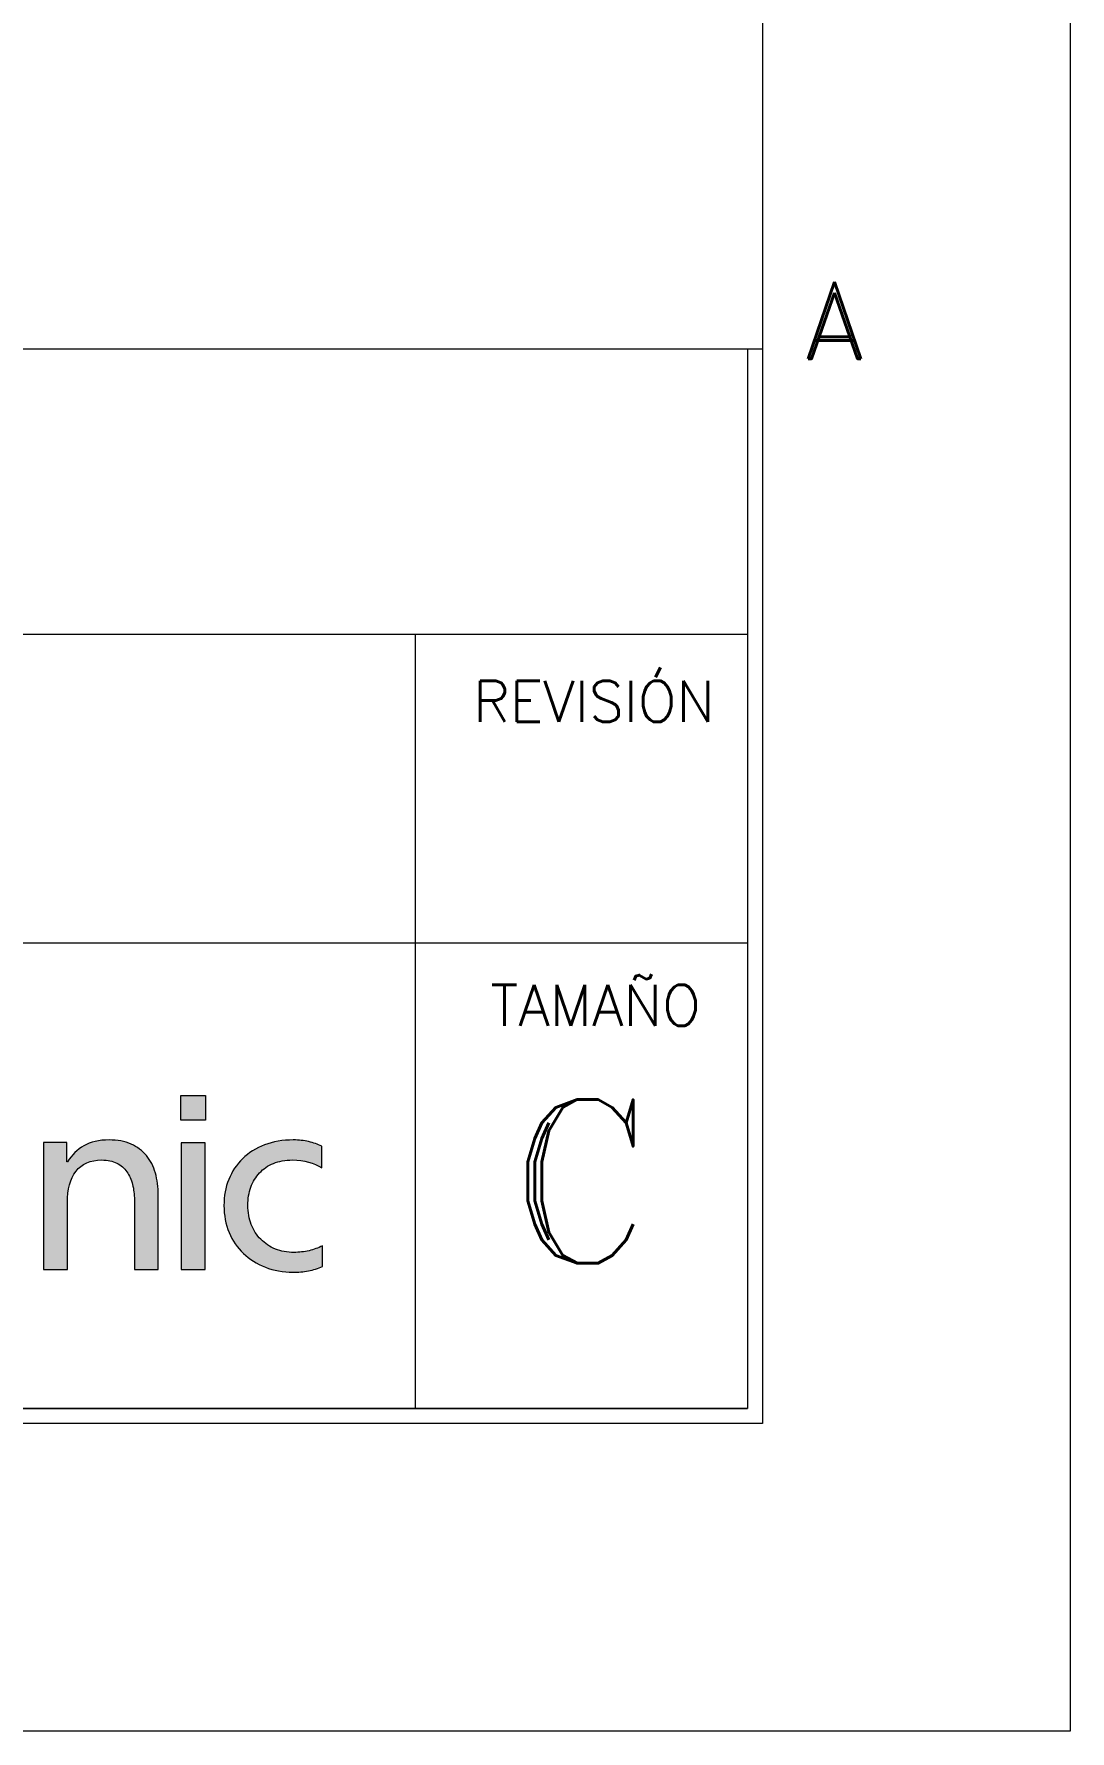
# Model space of a CAD drawing. Header units: millimetres. Extents: x 0 to 560, y 0 to 432.
# Drawn here: x 526.3 to 560, y 0 to 55.2 of the extents above; entities that cross this region are included whole.
import ezdxf
from ezdxf.enums import TextEntityAlignment as Align

# ---------------------------------------------------------------- set-up
doc = ezdxf.new("R2010")
doc.units = ezdxf.units.MM
doc.layers.add('ACOT', color=7, linetype='Continuous')
doc.layers.add('Capa 1', color=7, linetype='Continuous')
doc.styles.add('ROMAND', font='romand', dxfattribs={"height": 0.125})
doc.styles.add('ROMANS', font='romans', dxfattribs={"height": 0.125})
doc.styles.add('ROMANT', font='romant', dxfattribs={"height": 0.25})

msp = doc.modelspace()

# ---------------------------------------------------------------- hatches: boundary and pattern name
at = {"lineweight": 18}
h = msp.add_hatch(color=0, dxfattribs=at)
h.dxf.hatch_style = 1
edge = h.paths.add_edge_path()
edge.add_spline(control_points=[(526.622, 17.82), (526.622, 17.095), (526.622, 16.224), (526.622, 15.644)], knot_values=[20.249985, 20.249985, 20.249985, 20.249985, 20.624977, 20.624977, 20.624977, 20.624977], degree=3, periodic=0)
edge.add_spline(control_points=[(526.622, 15.644), (526.622, 15.499), (526.622, 15.372), (526.622, 15.27)], knot_values=[20.156237, 20.156237, 20.156237, 20.156237, 20.249985, 20.249985, 20.249985, 20.249985], degree=3, periodic=0)
edge.add_spline(control_points=[(526.622, 15.27), (526.622, 15.168), (526.622, 15.091), (526.622, 15.046)], knot_values=[20.062489, 20.062489, 20.062489, 20.062489, 20.156237, 20.156237, 20.156237, 20.156237], degree=3, periodic=0)
edge.add_spline(control_points=[(526.622, 15), (526.622, 15), (526.622, 15), (526.622, 15), (526.622, 15), (526.622, 15), (526.622, 15)], knot_values=[19.998037, 19.998037, 19.998037, 19.998037, 20.000468, 20.000468, 20.000468, 20.002431, 20.002431, 20.002431, 20.002431], degree=3, periodic=0)
edge.add_spline(control_points=[(526.636, 15), (526.641, 15), (526.648, 15), (526.656, 15)], knot_values=[19.874992, 19.874992, 19.874992, 19.874992, 19.921867, 19.921867, 19.921867, 19.921867], degree=3, periodic=0)
edge.add_spline(control_points=[(526.656, 15), (526.688, 15), (526.74, 15), (526.803, 15)], knot_values=[19.687496, 19.687496, 19.687496, 19.687496, 19.874992, 19.874992, 19.874992, 19.874992], degree=3, periodic=0)
edge.add_spline(control_points=[(526.803, 15), (526.865, 15), (526.938, 15), (527.011, 15)], knot_values=[19.5, 19.5, 19.5, 19.5, 19.687496, 19.687496, 19.687496, 19.687496], degree=3, periodic=0)
edge.add_spline(control_points=[(527.011, 15), (527.084, 15), (527.157, 15), (527.22, 15)], knot_values=[19.312504, 19.312504, 19.312504, 19.312504, 19.5, 19.5, 19.5, 19.5], degree=3, periodic=0)
edge.add_spline(control_points=[(527.22, 15), (527.282, 15), (527.335, 15), (527.367, 15)], knot_values=[19.125007, 19.125007, 19.125007, 19.125007, 19.312504, 19.312504, 19.312504, 19.312504], degree=3, periodic=0)
edge.add_spline(control_points=[(527.4, 15), (527.4, 15), (527.4, 15), (527.4, 15), (527.4, 15), (527.4, 15), (527.4, 15)], knot_values=[18.999033, 18.999033, 18.999033, 18.999033, 19.003926, 19.003926, 19.003926, 19.004893, 19.004893, 19.004893, 19.004893], degree=3, periodic=0)
edge.add_spline(control_points=[(527.4, 15.024), (527.4, 15.048), (527.4, 15.089), (527.4, 15.142)], knot_values=[18.843763, 18.843763, 18.843763, 18.843763, 18.937511, 18.937511, 18.937511, 18.937511], degree=3, periodic=0)
edge.add_spline(control_points=[(527.4, 15.142), (527.4, 15.196), (527.4, 15.263), (527.4, 15.34)], knot_values=[18.750015, 18.750015, 18.750015, 18.750015, 18.843763, 18.843763, 18.843763, 18.843763], degree=3, periodic=0)
edge.add_spline(control_points=[(527.4, 15.34), (527.4, 15.645), (527.4, 16.104), (527.4, 16.487)], knot_values=[18.375023, 18.375023, 18.375023, 18.375023, 18.750015, 18.750015, 18.750015, 18.750015], degree=3, periodic=0)
edge.add_spline(control_points=[(527.4, 16.487), (527.4, 16.869), (527.4, 17.175), (527.4, 17.175), (527.4, 17.611), (527.493, 17.95), (527.68, 18.193)], knot_values=[17, 17, 17, 17, 17.375023, 17.375023, 17.375023, 18.375023, 18.375023, 18.375023, 18.375023], degree=3, periodic=0)
edge.add_spline(control_points=[(527.68, 18.193), (527.864, 18.438), (528.144, 18.56), (528.516, 18.56)], knot_values=[16, 16, 16, 16, 17, 17, 17, 17], degree=3, periodic=0)
edge.add_spline(control_points=[(528.516, 18.56), (528.709, 18.56), (528.873, 18.525), (529.007, 18.458)], knot_values=[15, 15, 15, 15, 16, 16, 16, 16], degree=3, periodic=0)
edge.add_spline(control_points=[(529.007, 18.458), (529.14, 18.389), (529.251, 18.296), (529.333, 18.178)], knot_values=[14, 14, 14, 14, 15, 15, 15, 15], degree=3, periodic=0)
edge.add_spline(control_points=[(529.333, 18.178), (529.417, 18.06), (529.478, 17.922), (529.518, 17.765)], knot_values=[13, 13, 13, 13, 14, 14, 14, 14], degree=3, periodic=0)
edge.add_spline(control_points=[(529.518, 17.765), (529.558, 17.609), (529.578, 17.44), (529.578, 17.262)], knot_values=[12, 12, 12, 12, 13, 13, 13, 13], degree=3, periodic=0)
edge.add_spline(control_points=[(529.578, 17.262), (529.578, 17.262), (529.578, 15), (529.578, 15), (529.578, 15), (529.578, 15), (529.578, 15)], knot_values=[10.99999, 10.99999, 10.99999, 10.99999, 11.99999, 11.99999, 11.99999, 12, 12, 12, 12], degree=3, periodic=0)
edge.add_spline(control_points=[(529.578, 15), (529.578, 15), (530.355, 15), (530.355, 15)], knot_values=[10.00001, 10.00001, 10.00001, 10.00001, 10.99999, 10.99999, 10.99999, 10.99999], degree=3, periodic=0)
edge.add_spline(control_points=[(530.355, 15), (530.355, 15), (530.355, 17.42), (530.355, 17.42)], knot_values=[9.00001, 9.00001, 9.00001, 9.00001, 9.99999, 9.99999, 9.99999, 9.99999], degree=3, periodic=0)
edge.add_spline(control_points=[(530.355, 17.42), (530.355, 17.676), (530.323, 17.915), (530.26, 18.135)], knot_values=[8, 8, 8, 8, 9, 9, 9, 9], degree=3, periodic=0)
edge.add_spline(control_points=[(530.26, 18.135), (530.198, 18.354), (530.1, 18.545), (529.97, 18.704)], knot_values=[7, 7, 7, 7, 8, 8, 8, 8], degree=3, periodic=0)
edge.add_spline(control_points=[(529.97, 18.704), (529.839, 18.864), (529.672, 18.988), (529.47, 19.078)], knot_values=[6, 6, 6, 6, 7, 7, 7, 7], degree=3, periodic=0)
edge.add_spline(control_points=[(529.47, 19.078), (529.269, 19.166), (529.032, 19.212), (528.76, 19.212)], knot_values=[5, 5, 5, 5, 6, 6, 6, 6], degree=3, periodic=0)
edge.add_spline(control_points=[(528.76, 19.212), (528.425, 19.212), (528.149, 19.148), (527.933, 19.023)], knot_values=[4, 4, 4, 4, 5, 5, 5, 5], degree=3, periodic=0)
edge.add_spline(control_points=[(527.933, 19.023), (527.72, 18.897), (527.545, 18.725), (527.408, 18.505)], knot_values=[3, 3, 3, 3, 4, 4, 4, 4], degree=3, periodic=0)
edge.add_spline(control_points=[(527.385, 18.505), (527.385, 18.505), (527.385, 19.125), (527.385, 19.125), (527.385, 19.125), (527.385, 19.125), (527.385, 19.125)], knot_values=[0.99999, 0.99999, 0.99999, 0.99999, 1.99998, 1.99998, 1.99998, 1.99999, 1.99999, 1.99999, 1.99999], degree=3, periodic=0)
edge.add_spline(control_points=[(527.385, 19.125), (527.385, 19.125), (526.622, 19.125), (526.622, 19.125)], knot_values=[0.00001, 0.00001, 0.00001, 0.00001, 0.99999, 0.99999, 0.99999, 0.99999], degree=3, periodic=0)
edge.add_spline(control_points=[(526.622, 19.125), (526.622, 19.125), (526.622, 18.545), (526.622, 17.82)], knot_values=[20.624977, 20.624977, 20.624977, 20.624977, 21, 21, 21, 21], degree=3, periodic=0)
h.paths.add_polyline_path([(531.098, 15), (531.875, 15), (531.875, 19.123), (531.098, 19.123)])
h.paths.add_polyline_path([(531.084, 19.856), (531.891, 19.856), (531.891, 20.656), (531.084, 20.656)])
edge = h.paths.add_edge_path()
edge.add_spline(control_points=[(533.365, 17.675), (533.431, 17.857), (533.524, 18.011), (533.648, 18.143)], knot_values=[16, 16, 16, 16, 17, 17, 17, 17], degree=3, periodic=0)
edge.add_spline(control_points=[(533.648, 18.143), (533.77, 18.274), (533.922, 18.376), (534.1, 18.448)], knot_values=[15, 15, 15, 15, 16, 16, 16, 16], degree=3, periodic=0)
edge.add_spline(control_points=[(534.1, 18.448), (534.279, 18.522), (534.482, 18.56), (534.713, 18.56)], knot_values=[14, 14, 14, 14, 15, 15, 15, 15], degree=3, periodic=0)
edge.add_spline(control_points=[(534.713, 18.56), (535.102, 18.56), (535.42, 18.473), (535.673, 18.3)], knot_values=[13, 13, 13, 13, 14, 14, 14, 14], degree=3, periodic=0)
edge.add_spline(control_points=[(535.673, 18.3), (535.673, 18.3), (535.673, 19.006), (535.673, 19.006)], knot_values=[12.00001, 12.00001, 12.00001, 12.00001, 13, 13, 13, 13], degree=3, periodic=0)
edge.add_spline(control_points=[(535.673, 19.006), (535.535, 19.07), (535.393, 19.119), (535.244, 19.157)], knot_values=[11, 11, 11, 11, 12, 12, 12, 12], degree=3, periodic=0)
edge.add_spline(control_points=[(535.244, 19.157), (535.093, 19.192), (534.927, 19.212), (534.744, 19.212)], knot_values=[10, 10, 10, 10, 11, 11, 11, 11], degree=3, periodic=0)
edge.add_spline(control_points=[(534.744, 19.212), (534.4, 19.212), (534.086, 19.157), (533.809, 19.051)], knot_values=[9, 9, 9, 9, 10, 10, 10, 10], degree=3, periodic=0)
edge.add_spline(control_points=[(533.809, 19.051), (533.532, 18.943), (533.295, 18.794), (533.098, 18.602)], knot_values=[8, 8, 8, 8, 9, 9, 9, 9], degree=3, periodic=0)
edge.add_spline(control_points=[(533.098, 18.602), (532.902, 18.412), (532.751, 18.186), (532.646, 17.925)], knot_values=[7, 7, 7, 7, 8, 8, 8, 8], degree=3, periodic=0)
edge.add_spline(control_points=[(532.646, 17.925), (532.542, 17.668), (532.49, 17.385), (532.49, 17.082)], knot_values=[6, 6, 6, 6, 7, 7, 7, 7], degree=3, periodic=0)
edge.add_spline(control_points=[(532.49, 17.082), (532.49, 16.761), (532.547, 16.47), (532.658, 16.205)], knot_values=[5, 5, 5, 5, 6, 6, 6, 6], degree=3, periodic=0)
edge.add_spline(control_points=[(532.658, 16.205), (532.771, 15.941), (532.925, 15.713), (533.126, 15.522)], knot_values=[4, 4, 4, 4, 5, 5, 5, 5], degree=3, periodic=0)
edge.add_spline(control_points=[(533.126, 15.522), (533.324, 15.331), (533.561, 15.181), (533.836, 15.075)], knot_values=[3, 3, 3, 3, 4, 4, 4, 4], degree=3, periodic=0)
edge.add_spline(control_points=[(533.836, 15.075), (534.113, 14.966), (534.412, 14.913), (534.736, 14.913)], knot_values=[2, 2, 2, 2, 3, 3, 3, 3], degree=3, periodic=0)
edge.add_spline(control_points=[(534.736, 14.913), (534.909, 14.913), (535.075, 14.928), (535.236, 14.957)], knot_values=[1, 1, 1, 1, 2, 2, 2, 2], degree=3, periodic=0)
edge.add_spline(control_points=[(535.236, 14.957), (535.396, 14.984), (535.549, 15.033), (535.694, 15.102)], knot_values=[0, 0, 0, 0, 1, 1, 1, 1], degree=3, periodic=0)
edge.add_spline(control_points=[(535.694, 15.102), (535.694, 15.102), (535.694, 15.77), (535.694, 15.77)], knot_values=[24.00001, 24.00001, 24.00001, 24.00001, 24.99999, 24.99999, 24.99999, 24.99999], degree=3, periodic=0)
edge.add_spline(control_points=[(535.694, 15.77), (535.558, 15.701), (535.413, 15.649), (535.256, 15.612)], knot_values=[23, 23, 23, 23, 24, 24, 24, 24], degree=3, periodic=0)
edge.add_spline(control_points=[(535.256, 15.612), (535.098, 15.576), (534.936, 15.557), (534.768, 15.557)], knot_values=[22, 22, 22, 22, 23, 23, 23, 23], degree=3, periodic=0)
edge.add_spline(control_points=[(534.768, 15.557), (534.548, 15.557), (534.346, 15.594), (534.163, 15.667)], knot_values=[21, 21, 21, 21, 22, 22, 22, 22], degree=3, periodic=0)
edge.add_spline(control_points=[(534.163, 15.667), (533.98, 15.741), (533.821, 15.844), (533.688, 15.982)], knot_values=[20, 20, 20, 20, 21, 21, 21, 21], degree=3, periodic=0)
edge.add_spline(control_points=[(533.688, 15.982), (533.553, 16.118), (533.449, 16.278), (533.377, 16.465)], knot_values=[19, 19, 19, 19, 20, 20, 20, 20], degree=3, periodic=0)
edge.add_spline(control_points=[(533.377, 16.465), (533.303, 16.65), (533.268, 16.859), (533.268, 17.09)], knot_values=[18, 18, 18, 18, 19, 19, 19, 19], degree=3, periodic=0)
edge.add_spline(control_points=[(533.268, 17.09), (533.268, 17.299), (533.3, 17.495), (533.365, 17.675)], knot_values=[17, 17, 17, 17, 18, 18, 18, 18], degree=3, periodic=0)

# ---------------------------------------------------------------- linework, layer by layer
at = {"color": 0, "lineweight": 18}
for p, q in [((292.08, 44.926), (550, 44.926)), ((438.161, 35.649), (549.514, 35.649)), ((538.71, 35.649), (538.71, 10.486)), ((438.161, 25.619), (549.514, 25.619))]:
    msp.add_line(p, q, dxfattribs=at)
at = {"layer": 'ACOT', "color": 0, "lineweight": 18}
for p, q in [((560, 432), (560, 0)), ((550, 422), (550, 10)), ((549.514, 44.926), (549.514, 10.486)), ((549.514, 10.486), (291.594, 10.486)), ((305.263, 10.486), (549.514, 10.486)), ((550, 10), (10, 10)), ((560, 0), (0, 0))]:
    msp.add_line(p, q, dxfattribs=at)
at = {"layer": 'Capa 1', "color": 0, "lineweight": 18}
for points in [[(531.891, 19.856), (531.084, 19.856), (531.084, 20.656), (531.891, 20.656), (531.891, 19.856)], [(531.098, 15), (531.875, 15), (531.875, 19.123), (531.098, 19.123), (531.098, 15)]]:
    msp.add_lwpolyline(points, dxfattribs=at)
for points, knots in [([(526.622, 19.125), (526.622, 19.125), (527.385, 19.125), (527.385, 19.125), (527.385, 19.125), (527.385, 18.505), (527.385, 18.505), (527.385, 18.505), (527.408, 18.505), (527.408, 18.505), (527.545, 18.725), (527.72, 18.897), (527.933, 19.023), (528.149, 19.148), (528.425, 19.212), (528.76, 19.212), (529.032, 19.212), (529.269, 19.166), (529.47, 19.078), (529.672, 18.988), (529.839, 18.864), (529.97, 18.704), (530.1, 18.545), (530.198, 18.354), (530.26, 18.135), (530.323, 17.915), (530.355, 17.676), (530.355, 17.42), (530.355, 17.42), (530.355, 15), (530.355, 15), (530.355, 15), (529.578, 15), (529.578, 15), (529.578, 15), (529.578, 17.262), (529.578, 17.262), (529.578, 17.44), (529.558, 17.609), (529.518, 17.765), (529.478, 17.922), (529.417, 18.06), (529.333, 18.178), (529.251, 18.296), (529.14, 18.389), (529.007, 18.458), (528.873, 18.525), (528.709, 18.56), (528.516, 18.56), (528.144, 18.56), (527.864, 18.438), (527.68, 18.193), (527.493, 17.95), (527.4, 17.611), (527.4, 17.175), (527.4, 17.175), (527.4, 15), (527.4, 15), (527.4, 15), (526.622, 15), (526.622, 15), (526.622, 15), (526.622, 19.125), (526.622, 19.125)], [0, 0, 0, 0, 1, 1, 1, 2, 2, 2, 3, 3, 3, 4, 4, 4, 5, 5, 5, 6, 6, 6, 7, 7, 7, 8, 8, 8, 9, 9, 9, 10, 10, 10, 11, 11, 11, 12, 12, 12, 13, 13, 13, 14, 14, 14, 15, 15, 15, 16, 16, 16, 17, 17, 17, 18, 18, 18, 19, 19, 19, 20, 20, 20, 21, 21, 21, 21]), ([(535.694, 15.102), (535.549, 15.033), (535.396, 14.984), (535.236, 14.957), (535.075, 14.928), (534.909, 14.913), (534.736, 14.913), (534.412, 14.913), (534.113, 14.966), (533.836, 15.075), (533.561, 15.181), (533.324, 15.331), (533.126, 15.522), (532.925, 15.713), (532.771, 15.941), (532.658, 16.205), (532.547, 16.47), (532.49, 16.761), (532.49, 17.082), (532.49, 17.385), (532.542, 17.668), (532.646, 17.925), (532.751, 18.186), (532.902, 18.412), (533.098, 18.602), (533.295, 18.794), (533.532, 18.943), (533.809, 19.051), (534.086, 19.157), (534.4, 19.212), (534.744, 19.212), (534.927, 19.212), (535.093, 19.192), (535.244, 19.157), (535.393, 19.119), (535.535, 19.07), (535.673, 19.006), (535.673, 19.006), (535.673, 18.3), (535.673, 18.3), (535.42, 18.473), (535.102, 18.56), (534.713, 18.56), (534.482, 18.56), (534.279, 18.522), (534.1, 18.448), (533.922, 18.376), (533.77, 18.274), (533.648, 18.143), (533.524, 18.011), (533.431, 17.857), (533.365, 17.675), (533.3, 17.495), (533.268, 17.299), (533.268, 17.09), (533.268, 16.859), (533.303, 16.65), (533.377, 16.465), (533.449, 16.278), (533.553, 16.118), (533.688, 15.982), (533.821, 15.844), (533.98, 15.741), (534.163, 15.667), (534.346, 15.594), (534.548, 15.557), (534.768, 15.557), (534.936, 15.557), (535.098, 15.576), (535.256, 15.612), (535.413, 15.649), (535.558, 15.701), (535.694, 15.77), (535.694, 15.77), (535.694, 15.102), (535.694, 15.102)], [0, 0, 0, 0, 1, 1, 1, 2, 2, 2, 3, 3, 3, 4, 4, 4, 5, 5, 5, 6, 6, 6, 7, 7, 7, 8, 8, 8, 9, 9, 9, 10, 10, 10, 11, 11, 11, 12, 12, 12, 13, 13, 13, 14, 14, 14, 15, 15, 15, 16, 16, 16, 17, 17, 17, 18, 18, 18, 19, 19, 19, 20, 20, 20, 21, 21, 21, 22, 22, 22, 23, 23, 23, 24, 24, 24, 25, 25, 25, 25])]:
    msp.add_open_spline(points, degree=3, knots=knots, dxfattribs=at)

# ---------------------------------------------------------------- texts
at = {"color": 0, "lineweight": 18}
for s, height, style, p in [('REVISIÓN', 1.3294, 'ROMANS', (544.523, 33.685)), ('TAMAÑO', 1.3294, 'ROMANS', (544.57, 23.761)), ('C', 5.318, 'ROMANT', (544.083, 17.865))]:
    msp.add_text(s, height=height, dxfattribs=dict(at, style=style)).set_placement(p, align=Align.MIDDLE)
at = {"layer": 'ACOT', "color": 0, "lineweight": 18, "style": 'ROMAND'}
msp.add_text('A', height=2.5, dxfattribs=at).set_placement((551.272, 44.602))

doc.saveas('drawing.dxf')
